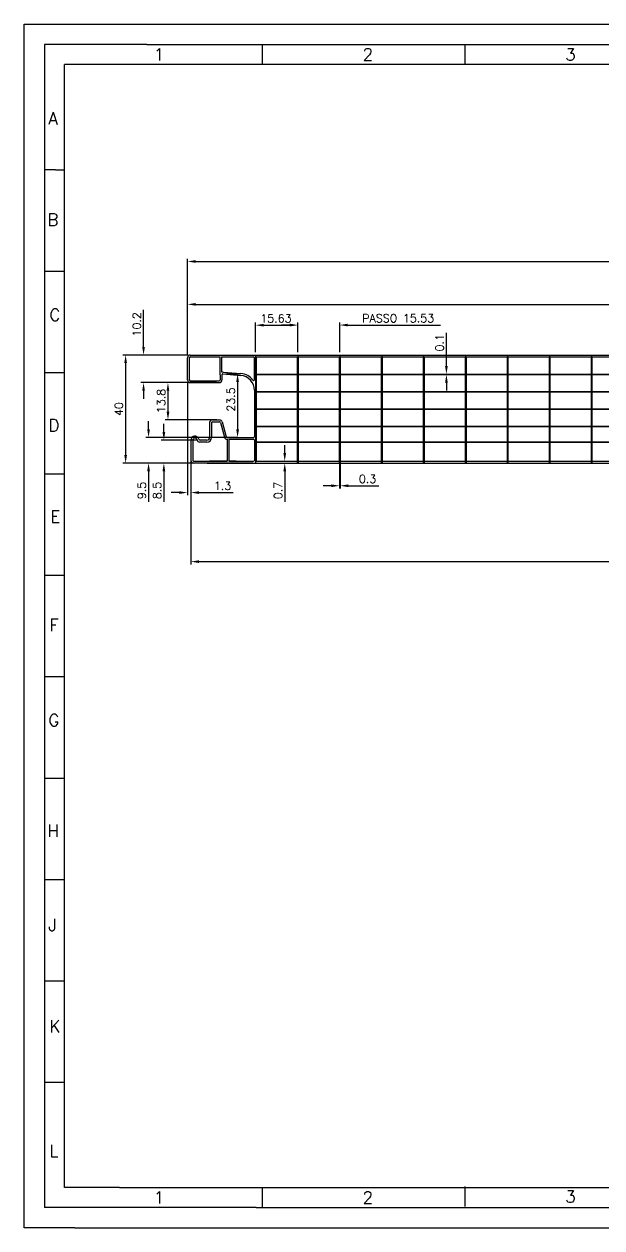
# Model space of a CAD drawing. Extents: x 4081 to 4711, y -5405 to -4960.
# Drawn here: x 4081.1 to 4294.9, y -5405.4 to -4959.9 of the extents above; entities that cross this region are included whole.
import ezdxf

# ---------------------------------------------------------------- set-up
doc = ezdxf.new("R2010")
doc.units = 0
doc.header["$LTSCALE"] = 0.5
doc.header["$MEASUREMENT"] = 0
doc.linetypes.add('CENTER', pattern=[2, 1.25, -0.25, 0.25, -0.25])
doc.layers.get('0').update_dxf_attribs({"linetype": 'CONTINUOUS'})
doc.layers.get('DEFPOINTS').update_dxf_attribs({"linetype": 'CONTINUOUS'})
doc.layers.add('Q', color=2, linetype='CONTINUOUS')
doc.styles.add('ROMANS', font='romans')
doc.dimstyles.new('ISO-25', dxfattribs={"dimtxt": 2.5, "dimasz": 2.5, "dimexe": 1.25, "dimexo": 0.625, "dimtad": 1, "dimdsep": 46, "dimtxsty": 'Standard', "dimcen": 2.5, "dimadec": 0, "dimazin": 0, "dimtfac": 1, "dimtmove": 0, "dimatfit": 3, "dimfxl": 0, "dimarcsym": 0})

# ---------------------------------------------------------------- blocks, each defined once
blk = doc.blocks.new('SQ-A3')
for p, q in [((0, 24.5), (0, 297)), ((0, 297), (420, 297)), ((30.25, 292), (5, 292)), ((10.25, 292), (5, 292)), ((5, 292), (5, 5)), ((30.25, 292), (415, 292)), ((58.75, 292), (58.75, 287)), ((108.75, 292), (108.75, 287)), ((10, 10), (10, 287)), ((410, 287), (10, 287)), ((7.75, 261), (5, 261)), ((7.75, 261), (10, 261)), ((5, 236), (10, 236)), ((5, 211), (10, 211)), ((5, 186), (10, 186)), ((5, 161), (10, 161)), ((5, 136), (10, 136)), ((5, 111), (10, 111)), ((5, 86), (10, 86)), ((5, 86), (9.75, 86)), ((5, 61), (10, 61)), ((5, 36), (10, 36)), ((0, 0), (0, 24.5)), ((23.5, 10), (10, 10)), ((23.5, 10), (410, 10)), ((58.75, 10), (58.75, 5)), ((108.75, 10.25), (108.75, 5.25)), ((47.75, 5), (5, 5)), ((57.25, 5), (47.75, 5)), ((57.25, 5), (415, 5)), ((12.5, 0), (0, 0)), ((12.5, 0), (420, 0))]:
    blk.add_line(p, q)
at = {"layer": 'Q', "style": 'ROMANS'}
for s, p in [('1', (32, 288)), ('2', (83.5, 288)), ('3', (133.5, 288)), ('A', (6, 272.25)), ('B', (5.75, 247.25)), ('C', (6.25, 223.75)), ('D', (6, 196.5)), ('E', (6.5, 174)), ('F', (6.25, 147.25)), ('G', (6, 123.75)), ('H', (5.75, 96.5)), ('J', (6, 73.25)), ('K', (6.25, 48.25)), ('L', (6.25, 17.5)), ('1', (32, 6)), ('2', (83.5, 6)), ('3', (133.5, 6.25))]:
    blk.add_text(s, height=3, dxfattribs=at).set_placement(p)
blk = doc.blocks.new('*D29')
at = {"layer": 'DEFPOINTS', "color": 0}
for p in [(4142.79, -5121.38), (4640.29, -5121.38), (4640.29, -5158.84)]:
    blk.add_point(p, dxfattribs=at)
at = {"layer": 'Q', "color": 0, "lineweight": -2}
for p, q in [((4142.79, -5122.38), (4142.79, -5159.84)), ((4640.29, -5122.38), (4640.29, -5159.84)), ((4145.79, -5158.84), (4637.29, -5158.84))]:
    blk.add_line(p, q, dxfattribs=at)
at = {"layer": 'Q', "color": 0}
for points in [[(4145.79, -5158.34), (4145.79, -5159.34), (4142.79, -5158.84)], [(4637.29, -5158.34), (4637.29, -5159.34), (4640.29, -5158.84)]]:
    blk.add_solid(points, dxfattribs=at)
at = {"layer": 'Q', "color": 5, "insert": (4391.54, -5156.34), "char_height": 3, "attachment_point": 5, "style": 'ROMANS'}
blk.add_mtext('497.5', dxfattribs=at)
blk = doc.blocks.new('*D33')
at = {"layer": 'DEFPOINTS', "color": 0}
for p in [(4665.79, -5047.76), (4141.54, -5082.38), (4665.79, -5095.42)]:
    blk.add_point(p, dxfattribs=at)
at = {"layer": 'Q', "color": 0, "lineweight": -2}
for p, q in [((4141.54, -5081.38), (4141.54, -5046.76)), ((4665.79, -5094.42), (4665.79, -5046.76)), ((4144.54, -5047.76), (4662.79, -5047.76))]:
    blk.add_line(p, q, dxfattribs=at)
at = {"layer": 'Q', "color": 0}
for points in [[(4144.54, -5047.26), (4144.54, -5048.26), (4141.54, -5047.76)], [(4662.79, -5047.26), (4662.79, -5048.26), (4665.79, -5047.76)]]:
    blk.add_solid(points, dxfattribs=at)
at = {"layer": 'Q', "color": 5, "insert": (4403.67, -5045.26), "char_height": 3, "attachment_point": 5, "style": 'ROMANS'}
blk.add_mtext('524.25', dxfattribs=at)
blk = doc.blocks.new('*D34')
at = {"layer": 'DEFPOINTS', "color": 0}
for p in [(4641.54, -5063.62), (4141.54, -5083.38), (4641.54, -5083.38)]:
    blk.add_point(p, dxfattribs=at)
at = {"layer": 'Q', "color": 0, "lineweight": -2}
for p, q in [((4141.54, -5082.38), (4141.54, -5062.62)), ((4144.54, -5063.62), (4638.54, -5063.62)), ((4641.54, -5082.38), (4641.54, -5062.62))]:
    blk.add_line(p, q, dxfattribs=at)
at = {"layer": 'Q', "color": 0}
for points in [[(4144.54, -5063.12), (4144.54, -5064.12), (4141.54, -5063.62)], [(4638.54, -5063.12), (4638.54, -5064.12), (4641.54, -5063.62)]]:
    blk.add_solid(points, dxfattribs=at)
at = {"layer": 'Q', "color": 5, "insert": (4391.54, -5061.12), "char_height": 3, "attachment_point": 5, "style": 'ROMANS'}
blk.add_mtext('500%%P1', dxfattribs=at)
blk = doc.blocks.new('*D38')
at = {"layer": 'DEFPOINTS', "color": 0}
for p in [(4197.75, -5083.08), (4198.05, -5083.08), (4198.05, -5130.75)]:
    blk.add_point(p, dxfattribs=at)
at = {"layer": 'Q', "color": 0, "lineweight": -2}
for p, q in [((4197.75, -5084.08), (4197.75, -5131.75)), ((4198.05, -5084.08), (4198.05, -5131.75)), ((4194.75, -5130.75), (4191.75, -5130.75)), ((4201.05, -5130.75), (4212.33, -5130.75))]:
    blk.add_line(p, q, dxfattribs=at)
at = {"layer": 'Q', "color": 0}
for points in [[(4194.75, -5130.25), (4194.75, -5131.25), (4197.75, -5130.75)], [(4201.05, -5130.25), (4201.05, -5131.25), (4198.05, -5130.75)]]:
    blk.add_solid(points, dxfattribs=at)
at = {"layer": 'Q', "color": 5, "insert": (4208.19, -5128.25), "char_height": 3, "attachment_point": 5, "style": 'ROMANS'}
blk.add_mtext('0.3', dxfattribs=at)
blk = doc.blocks.new('*D37')
at = {"layer": 'DEFPOINTS', "color": 0}
for p in [(4197.75, -5089.46), (4197.75, -5089.56), (4237.34, -5089.46)]:
    blk.add_point(p, dxfattribs=at)
at = {"layer": 'Q', "color": 0, "lineweight": -2}
for p, q in [((4237.34, -5086.46), (4237.34, -5074.14)), ((4198.75, -5089.46), (4238.34, -5089.46)), ((4198.75, -5089.56), (4238.34, -5089.56)), ((4237.34, -5092.56), (4237.34, -5095.56))]:
    blk.add_line(p, q, dxfattribs=at)
at = {"layer": 'Q', "color": 0}
for points in [[(4236.84, -5086.46), (4237.84, -5086.46), (4237.34, -5089.46)], [(4236.84, -5092.56), (4237.84, -5092.56), (4237.34, -5089.56)]]:
    blk.add_solid(points, dxfattribs=at)
at = {"layer": 'Q', "color": 5, "insert": (4234.84, -5077.85), "char_height": 3, "attachment_point": 5, "rotation": 90, "style": 'ROMANS'}
blk.add_mtext('0.1', dxfattribs=at)
blk = doc.blocks.new('*D36')
at = {"layer": 'DEFPOINTS', "color": 0}
for p in [(4197.86, -5071.28), (4182.33, -5082.38), (4197.86, -5082.38)]:
    blk.add_point(p, dxfattribs=at)
at = {"layer": 'Q', "color": 0, "lineweight": -2}
for p, q in [((4179.33, -5071.28), (4176.33, -5071.28)), ((4182.33, -5081.38), (4182.33, -5070.28)), ((4197.86, -5081.38), (4197.86, -5070.28)), ((4200.86, -5071.28), (4235.14, -5071.28))]:
    blk.add_line(p, q, dxfattribs=at)
at = {"layer": 'Q', "color": 0}
for points in [[(4179.33, -5070.78), (4179.33, -5071.78), (4182.33, -5071.28)], [(4200.86, -5070.78), (4200.86, -5071.78), (4197.86, -5071.28)]]:
    blk.add_solid(points, dxfattribs=at)
at = {"layer": 'Q', "color": 5, "insert": (4219.5, -5068.78), "char_height": 3, "attachment_point": 5, "style": 'ROMANS'}
blk.add_mtext('PASSO 15.53', dxfattribs=at)
blk = doc.blocks.new('*D43')
at = {"layer": 'DEFPOINTS', "color": 0}
for p in [(4146.23, -5113.88), (4132.79, -5122.38), (4143.79, -5122.38)]:
    blk.add_point(p, dxfattribs=at)
at = {"layer": 'Q', "color": 0, "lineweight": -2}
for p, q in [((4132.79, -5110.88), (4132.79, -5107.88)), ((4145.23, -5113.88), (4131.79, -5113.88)), ((4142.79, -5122.38), (4131.79, -5122.38)), ((4132.79, -5125.38), (4132.79, -5136.66))]:
    blk.add_line(p, q, dxfattribs=at)
at = {"layer": 'Q', "color": 0}
for points in [[(4132.29, -5110.88), (4133.29, -5110.88), (4132.79, -5113.88)], [(4132.29, -5125.38), (4133.29, -5125.38), (4132.79, -5122.38)]]:
    blk.add_solid(points, dxfattribs=at)
at = {"layer": 'Q', "color": 5, "insert": (4130.29, -5132.52), "char_height": 3, "attachment_point": 5, "rotation": 90, "style": 'ROMANS'}
blk.add_mtext('8.5', dxfattribs=at)
blk = doc.blocks.new('*D30')
at = {"layer": 'DEFPOINTS', "color": 0}
for p in [(4161.07, -5112.88), (4127.13, -5122.38), (4166.69, -5122.38)]:
    blk.add_point(p, dxfattribs=at)
at = {"layer": 'Q', "color": 0, "lineweight": -2}
for p, q in [((4127.13, -5109.88), (4127.13, -5106.88)), ((4160.07, -5112.88), (4126.13, -5112.88)), ((4165.69, -5122.38), (4126.13, -5122.38)), ((4127.13, -5125.38), (4127.13, -5136.66))]:
    blk.add_line(p, q, dxfattribs=at)
at = {"layer": 'Q', "color": 0}
for points in [[(4126.63, -5109.88), (4127.63, -5109.88), (4127.13, -5112.88)], [(4126.63, -5125.38), (4127.63, -5125.38), (4127.13, -5122.38)]]:
    blk.add_solid(points, dxfattribs=at)
at = {"layer": 'Q', "color": 5, "insert": (4124.63, -5132.52), "char_height": 3, "attachment_point": 5, "rotation": 90, "style": 'ROMANS'}
blk.add_mtext('9.5', dxfattribs=at)
blk = doc.blocks.new('*D42')
at = {"layer": 'DEFPOINTS', "color": 0}
for p in [(4154.62, -5089.36), (4156.16, -5112.88), (4160.07, -5112.88)]:
    blk.add_point(p, dxfattribs=at)
at = {"layer": 'Q', "color": 0, "lineweight": -2}
for p, q in [((4155.62, -5089.36), (4161.07, -5089.36)), ((4160.07, -5092.36), (4160.07, -5109.88)), ((4157.16, -5112.88), (4161.07, -5112.88))]:
    blk.add_line(p, q, dxfattribs=at)
at = {"layer": 'Q', "color": 0}
for points in [[(4159.57, -5092.36), (4160.57, -5092.36), (4160.07, -5089.36)], [(4159.57, -5109.88), (4160.57, -5109.88), (4160.07, -5112.88)]]:
    blk.add_solid(points, dxfattribs=at)
at = {"layer": 'Q', "color": 5, "insert": (4157.57, -5098.83), "char_height": 3, "attachment_point": 5, "rotation": 90, "style": 'ROMANS'}
blk.add_mtext('23.5', dxfattribs=at)
blk = doc.blocks.new('*D32')
at = {"layer": 'DEFPOINTS', "color": 0}
for p in [(4125.28, -5082.38), (4142.54, -5082.38), (4142.54, -5092.58)]:
    blk.add_point(p, dxfattribs=at)
at = {"layer": 'Q', "color": 0, "lineweight": -2}
for p, q in [((4125.28, -5079.38), (4125.28, -5065.66)), ((4141.54, -5082.38), (4124.28, -5082.38)), ((4141.54, -5092.58), (4124.28, -5092.58)), ((4125.28, -5095.58), (4125.28, -5098.58))]:
    blk.add_line(p, q, dxfattribs=at)
at = {"layer": 'Q', "color": 0}
for points in [[(4124.78, -5079.38), (4125.78, -5079.38), (4125.28, -5082.38)], [(4124.78, -5095.58), (4125.78, -5095.58), (4125.28, -5092.58)]]:
    blk.add_solid(points, dxfattribs=at)
at = {"layer": 'Q', "color": 5, "insert": (4122.78, -5071.02), "char_height": 3, "attachment_point": 5, "rotation": 90, "style": 'ROMANS'}
blk.add_mtext('10.2', dxfattribs=at)
blk = doc.blocks.new('*D41')
at = {"layer": 'DEFPOINTS', "color": 0}
for p in [(4153.29, -5092.58), (4134.31, -5106.38), (4153.43, -5106.38)]:
    blk.add_point(p, dxfattribs=at)
at = {"layer": 'Q', "color": 0, "lineweight": -2}
for p, q in [((4152.29, -5092.58), (4133.31, -5092.58)), ((4134.31, -5095.58), (4134.31, -5103.38)), ((4152.43, -5106.38), (4133.31, -5106.38))]:
    blk.add_line(p, q, dxfattribs=at)
at = {"layer": 'Q', "color": 0}
for points in [[(4133.81, -5095.58), (4134.81, -5095.58), (4134.31, -5092.58)], [(4133.81, -5103.38), (4134.81, -5103.38), (4134.31, -5106.38)]]:
    blk.add_solid(points, dxfattribs=at)
at = {"layer": 'Q', "color": 5, "insert": (4131.81, -5099.38), "char_height": 3, "attachment_point": 5, "rotation": 90, "style": 'ROMANS'}
blk.add_mtext('13.8', dxfattribs=at)
blk = doc.blocks.new('*D39')
at = {"layer": 'DEFPOINTS', "color": 0}
for p in [(4141.54, -5091.58), (4142.79, -5113.88), (4142.79, -5133.28)]:
    blk.add_point(p, dxfattribs=at)
at = {"layer": 'Q', "color": 0, "lineweight": -2}
for p, q in [((4141.54, -5092.58), (4141.54, -5134.28)), ((4142.79, -5114.88), (4142.79, -5134.28)), ((4138.54, -5133.28), (4135.54, -5133.28)), ((4145.79, -5133.28), (4158.46, -5133.28))]:
    blk.add_line(p, q, dxfattribs=at)
at = {"layer": 'Q', "color": 0}
for points in [[(4138.54, -5132.78), (4138.54, -5133.78), (4141.54, -5133.28)], [(4145.79, -5132.78), (4145.79, -5133.78), (4142.79, -5133.28)]]:
    blk.add_solid(points, dxfattribs=at)
at = {"layer": 'Q', "color": 5, "insert": (4154.53, -5130.78), "char_height": 3, "attachment_point": 5, "style": 'ROMANS'}
blk.add_mtext('1.3', dxfattribs=at)
blk = doc.blocks.new('*D40')
at = {"layer": 'DEFPOINTS', "color": 0}
for p in [(4166.69, -5122.38), (4166.99, -5121.68), (4177.53, -5122.38)]:
    blk.add_point(p, dxfattribs=at)
at = {"layer": 'Q', "color": 0, "lineweight": -2}
for p, q in [((4177.53, -5118.68), (4177.53, -5115.68)), ((4167.69, -5122.38), (4178.53, -5122.38)), ((4167.99, -5121.68), (4178.53, -5121.68)), ((4177.53, -5125.38), (4177.53, -5136.66))]:
    blk.add_line(p, q, dxfattribs=at)
at = {"layer": 'Q', "color": 0}
for points in [[(4177.03, -5118.68), (4178.03, -5118.68), (4177.53, -5121.68)], [(4177.03, -5125.38), (4178.03, -5125.38), (4177.53, -5122.38)]]:
    blk.add_solid(points, dxfattribs=at)
at = {"layer": 'Q', "color": 5, "insert": (4175.03, -5132.52), "char_height": 3, "attachment_point": 5, "rotation": 90, "style": 'ROMANS'}
blk.add_mtext('0.7', dxfattribs=at)
blk = doc.blocks.new('*D31')
at = {"layer": 'DEFPOINTS', "color": 0}
for p in [(4142.54, -5082.38), (4118.65, -5122.38), (4143.79, -5122.38)]:
    blk.add_point(p, dxfattribs=at)
at = {"layer": 'Q', "color": 0, "lineweight": -2}
for p, q in [((4141.54, -5082.38), (4117.65, -5082.38)), ((4118.65, -5085.38), (4118.65, -5119.38)), ((4142.79, -5122.38), (4117.65, -5122.38))]:
    blk.add_line(p, q, dxfattribs=at)
at = {"layer": 'Q', "color": 0}
for points in [[(4118.15, -5085.38), (4119.15, -5085.38), (4118.65, -5082.38)], [(4118.15, -5119.38), (4119.15, -5119.38), (4118.65, -5122.38)]]:
    blk.add_solid(points, dxfattribs=at)
at = {"layer": 'Q', "color": 5, "insert": (4116.15, -5102.38), "char_height": 3, "attachment_point": 5, "rotation": 90, "style": 'ROMANS'}
blk.add_mtext('40', dxfattribs=at)
blk = doc.blocks.new('*D35')
at = {"layer": 'DEFPOINTS', "color": 0}
for p in [(4182.33, -5071.33), (4166.69, -5082.38), (4182.33, -5082.38)]:
    blk.add_point(p, dxfattribs=at)
at = {"layer": 'Q', "color": 0, "lineweight": -2}
for p, q in [((4166.69, -5081.38), (4166.69, -5070.33)), ((4169.69, -5071.33), (4179.33, -5071.33)), ((4182.33, -5081.38), (4182.33, -5070.33))]:
    blk.add_line(p, q, dxfattribs=at)
at = {"layer": 'Q', "color": 0}
for points in [[(4169.69, -5070.83), (4169.69, -5071.83), (4166.69, -5071.33)], [(4179.33, -5070.83), (4179.33, -5071.83), (4182.33, -5071.33)]]:
    blk.add_solid(points, dxfattribs=at)
at = {"layer": 'Q', "color": 5, "insert": (4174.26, -5068.83), "char_height": 3, "attachment_point": 5, "style": 'ROMANS'}
blk.add_mtext('15.63', dxfattribs=at)

msp = doc.modelspace()

# ---------------------------------------------------------------- linework, layer by layer
for p, q in [((4142.543, -5082.376), (4166.693, -5082.376)), ((4142.543, -5083.076), (4153.593, -5083.076)), ((4153.593, -5089.658), (4153.593, -5083.076)), ((4154.293, -5088.704), (4154.293, -5083.076)), ((4154.293, -5083.076), (4165.993, -5083.076)), ((4166.693, -5082.376), (4640.543, -5082.376)), ((4166.993, -5083.076), (4632.643, -5083.076)), ((4166.993, -5083.076), (4166.993, -5121.676)), ((4141.543, -5091.576), (4141.543, -5083.376)), ((4142.243, -5091.576), (4142.243, -5083.376)), ((4166.293, -5091.52), (4166.293, -5083.376)), ((4142.543, -5091.876), (4153.293, -5091.876)), ((4153.593, -5089.658), (4153.593, -5091.576)), ((4154.293, -5089.658), (4154.293, -5091.576)), ((4154.619, -5089.359), (4161.272, -5089.941)), ((4154.68, -5088.661), (4161.333, -5089.243)), ((4166.993, -5089.456), (4640.843, -5089.456)), ((4166.993, -5089.506), (4632.643, -5089.506)), ((4166.993, -5089.556), (4640.843, -5089.556)), ((4142.543, -5092.576), (4153.293, -5092.576)), ((4166.293, -5095.42), (4166.293, -5112.576)), ((4166.993, -5095.886), (4640.843, -5095.886)), ((4166.993, -5095.936), (4632.643, -5095.936)), ((4166.993, -5095.986), (4640.843, -5095.986)), ((4166.993, -5102.316), (4617.167, -5102.316)), ((4166.993, -5102.366), (4617.167, -5102.366)), ((4166.993, -5102.416), (4617.167, -5102.416)), ((4149.743, -5107.376), (4149.743, -5112.876)), ((4150.443, -5107.376), (4150.443, -5112.876)), ((4150.743, -5106.376), (4153.425, -5106.376)), ((4150.743, -5107.076), (4153.425, -5107.076)), ((4153.715, -5107.298), (4155.199, -5112.835)), ((4154.391, -5107.117), (4155.875, -5112.653)), ((4166.993, -5108.746), (4632.643, -5108.746)), ((4166.993, -5108.796), (4632.643, -5108.796)), ((4166.993, -5108.846), (4632.643, -5108.846)), ((4142.793, -5113.876), (4142.793, -5121.376)), ((4143.493, -5113.876), (4143.493, -5121.376)), ((4148.743, -5113.876), (4146.229, -5113.876)), ((4156.165, -5112.876), (4165.993, -5112.876)), ((4156.165, -5113.576), (4156.165, -5121.676)), ((4156.865, -5113.576), (4165.993, -5113.576)), ((4156.865, -5113.576), (4156.865, -5121.676)), ((4166.293, -5113.876), (4166.293, -5121.376)), ((4148.743, -5114.576), (4146.068, -5114.576)), ((4166.993, -5114.476), (4632.643, -5114.476)), ((4166.993, -5114.526), (4632.643, -5114.526)), ((4166.993, -5114.576), (4632.643, -5114.576)), ((4143.793, -5121.676), (4156.165, -5121.676)), ((4159.597, -5122.376), (4143.793, -5122.376)), ((4148.793, -5122.376), (4166.693, -5122.376)), ((4156.165, -5121.676), (4149.743, -5121.676)), ((4159.597, -5121.676), (4156.865, -5121.676)), ((4156.865, -5121.676), (4165.993, -5121.676)), ((4166.693, -5122.376), (4639.293, -5122.376)), ((4166.993, -5121.676), (4632.343, -5121.676))]:
    msp.add_line(p, q)
at = {"linetype": 'CENTER'}
msp.add_line((4166.693, -5082.376), (4166.693, -5122.376), dxfattribs=at)
at = {"linetype": 'Continuous'}
for p, q in [((4182.177, -5083.076), (4182.177, -5122.376)), ((4182.327, -5082.376), (4182.327, -5122.376)), ((4182.477, -5083.076), (4182.477, -5122.376)), ((4197.707, -5083.076), (4197.707, -5122.376)), ((4197.857, -5082.376), (4197.857, -5122.376)), ((4198.007, -5083.076), (4198.007, -5122.376)), ((4213.237, -5083.076), (4213.237, -5122.376)), ((4213.387, -5082.376), (4213.387, -5122.376)), ((4213.537, -5083.076), (4213.537, -5122.376)), ((4228.767, -5083.076), (4228.767, -5122.376)), ((4228.917, -5082.376), (4228.917, -5122.376)), ((4229.067, -5083.076), (4229.067, -5122.376)), ((4244.297, -5083.076), (4244.297, -5122.376)), ((4244.447, -5082.376), (4244.447, -5122.376)), ((4244.597, -5083.076), (4244.597, -5122.376)), ((4259.827, -5083.076), (4259.827, -5122.376)), ((4259.977, -5082.376), (4259.977, -5122.376)), ((4260.127, -5083.076), (4260.127, -5122.376)), ((4275.357, -5083.076), (4275.357, -5122.376)), ((4275.507, -5082.376), (4275.507, -5122.376)), ((4275.657, -5083.076), (4275.657, -5122.376)), ((4290.887, -5083.076), (4290.887, -5122.376)), ((4291.037, -5082.376), (4291.037, -5122.376)), ((4291.187, -5083.076), (4291.187, -5122.376))]:
    msp.add_line(p, q, dxfattribs=at)
for centre, radius, start, end in [((4142.543, -5083.376), 1, 90, 180), ((4142.543, -5083.376), 0.3, 90, 180), ((4165.993, -5083.376), 0.3, 0, 90), ((4142.543, -5091.576), 1, 180, 270), ((4142.543, -5091.576), 0.3, 180, 270), ((4153.293, -5091.576), 0.3, 270, 0), ((4153.293, -5091.576), 1, 270, 0), ((4154.593, -5089.658), 1, 85, 107.4576), ((4154.593, -5089.658), 0.3, 85, 180), ((4160.793, -5095.42), 5.5, 0, 85), ((4160.793, -5095.42), 6.2, 36.8699, 85), ((4165.993, -5091.52), 0.3, 216.8699, 0), ((4150.743, -5107.376), 1, 90, 180), ((4150.743, -5107.376), 0.3, 90, 180), ((4153.425, -5107.376), 1, 15, 90), ((4153.425, -5107.376), 0.3, 15, 90), ((4144.293, -5113.876), 1.5, 14.47751, 180), ((4144.293, -5113.876), 0.8, 9.59407, 180), ((4146.068, -5113.576), 1, 189.59407, 270), ((4146.229, -5113.376), 0.5, 194.47751, 270), ((4148.743, -5112.876), 1.7, 270, 360), ((4148.743, -5112.876), 1, 270, 360), ((4156.165, -5112.576), 1, 195, 270), ((4156.165, -5112.576), 0.3, 195, 270), ((4165.993, -5112.576), 0.3, 270, 0), ((4165.993, -5113.876), 0.3, 360, 90), ((4143.793, -5121.376), 1, 180, 270), ((4143.793, -5121.376), 0.3, 180, 270), ((4165.993, -5121.376), 0.3, 270, 0)]:
    msp.add_arc(centre, radius, start, end)
at = {"layer": 'Q'}
for p, q in [((4166.293, -5084.397), (4167.093, -5084.397)), ((4166.693, -5084.397), (4166.693, -5122.376))]:
    msp.add_line(p, q, dxfattribs=at)

# ---------------------------------------------------------------- block references
at = {"xscale": 1.5, "yscale": 1.5, "zscale": 1.5}
msp.add_blockref('SQ-A3', (4081.076, -5405.405), dxfattribs=at)

# ---------------------------------------------------------------- dimensions: what is measured, and where the dimension line sits
at = {"layer": 'Q', "color": 5}
for base, p1, p2, picture, middle in [((4665.793, -5047.761), (4141.543, -5082.376), (4665.793, -5095.42), '*D33', (4403.668, -5045.261)), ((4640.293, -5158.84), (4142.793, -5121.376), (4640.293, -5121.376), '*D29', (4391.543, -5156.34))]:
    dim = msp.add_linear_dim(base=base, p1=p1, p2=p2, dimstyle='ISO-25', override={"dimtxt": 3, "dimasz": 3, "dimexe": 1, "dimexo": 1, "dimgap": 1, "dimtxsty": 'ROMANS', "dimclrt": 5, "dimtofl": 0, "dimatfit": 0}, dxfattribs=at)
    dim.commit()
    dim.dimension.update_dxf_attribs({"geometry": picture, "text_midpoint": middle})
dim = msp.add_linear_dim(base=(4641.543, -5063.62), p1=(4141.543, -5083.376), p2=(4641.543, -5083.376), text='<>%%P1', dimstyle='ISO-25', override={"dimtxt": 3, "dimasz": 3, "dimexe": 1, "dimexo": 1, "dimgap": 1, "dimtxsty": 'ROMANS', "dimclrt": 5, "dimtofl": 0, "dimatfit": 0}, dxfattribs=at)
dim.commit()
dim.dimension.update_dxf_attribs({"geometry": '*D34', "text_midpoint": (4391.543, -5061.12)})
dim = msp.add_linear_dim(base=(4197.857, -5071.28), p1=(4182.327, -5082.376), p2=(4197.857, -5082.376), text='PASSO <>', dimstyle='ISO-25', override={"dimtxt": 3, "dimasz": 3, "dimexe": 1, "dimexo": 1, "dimgap": 1, "dimtxsty": 'ROMANS', "dimclrt": 5, "dimtofl": 0, "dimatfit": 0}, dxfattribs=at)
dim.commit()
dim.dimension.update_dxf_attribs({"geometry": '*D36', "text_midpoint": (4219.5, -5071.28), "dimtype": 160})
for base, p1, p2, override, picture, middle in [((4125.283, -5082.376), (4142.543, -5092.576), (4142.543, -5082.376), {"dimtxt": 3, "dimasz": 3, "dimexe": 1, "dimexo": 1, "dimgap": 1, "dimdec": 1, "dimtxsty": 'ROMANS', "dimclrt": 5, "dimtofl": 0, "dimatfit": 0}, '*D32', (4125.283, -5071.019)), ((4237.337, -5089.456), (4197.747, -5089.556), (4197.747, -5089.456), {"dimtxt": 3, "dimasz": 3, "dimexe": 1, "dimexo": 1, "dimgap": 1, "dimtxsty": 'ROMANS', "dimclrt": 5, "dimtofl": 0, "dimatfit": 0}, '*D37', (4237.337, -5077.855)), ((4160.074, -5112.876), (4154.619, -5089.359), (4156.165, -5112.876), {"dimtxt": 3, "dimasz": 3, "dimexe": 1, "dimexo": 1, "dimgap": 1, "dimdec": 1, "dimtxsty": 'ROMANS', "dimclrt": 5, "dimtofl": 0, "dimatfit": 0}, '*D42', (4160.074, -5098.833)), ((4134.307, -5106.376), (4153.293, -5092.576), (4153.425, -5106.376), {"dimtxt": 3, "dimasz": 3, "dimexe": 1, "dimexo": 1, "dimgap": 1, "dimdec": 1, "dimtxsty": 'ROMANS', "dimclrt": 5, "dimtofl": 0, "dimatfit": 0}, '*D41', (4134.307, -5099.376)), ((4127.132, -5122.376), (4161.074, -5112.876), (4166.693, -5122.376), {"dimtxt": 3, "dimasz": 3, "dimexe": 1, "dimexo": 1, "dimgap": 1, "dimdec": 1, "dimtxsty": 'ROMANS', "dimclrt": 5, "dimtofl": 0, "dimatfit": 0}, '*D30', (4127.132, -5132.519)), ((4132.785, -5122.376), (4146.229, -5113.876), (4143.793, -5122.376), {"dimtxt": 3, "dimasz": 3, "dimexe": 1, "dimexo": 1, "dimgap": 1, "dimdec": 1, "dimtxsty": 'ROMANS', "dimclrt": 5, "dimtofl": 0, "dimatfit": 0}, '*D43', (4132.785, -5132.519)), ((4177.525, -5122.376), (4166.993, -5121.676), (4166.693, -5122.376), {"dimtxt": 3, "dimasz": 3, "dimexe": 1, "dimexo": 1, "dimgap": 1, "dimtxsty": 'ROMANS', "dimclrt": 5, "dimtofl": 0, "dimatfit": 0}, '*D40', (4177.525, -5132.519))]:
    dim = msp.add_linear_dim(base=base, p1=p1, p2=p2, angle=90, dimstyle='ISO-25', override=override, dxfattribs=at)
    dim.commit()
    dim.dimension.update_dxf_attribs({"geometry": picture, "text_midpoint": middle, "dimtype": 160})
for base, p1, p2, override, picture, middle in [((4182.327, -5071.326), (4166.693, -5082.376), (4182.327, -5082.376), {"dimtxt": 3, "dimasz": 3, "dimexe": 1, "dimexo": 1, "dimgap": 1, "dimtxsty": 'ROMANS', "dimclrt": 5, "dimtofl": 0, "dimatfit": 0}, '*D35', (4174.255, -5071.326)), ((4198.047, -5130.746), (4197.747, -5083.076), (4198.047, -5083.076), {"dimtxt": 3, "dimasz": 3, "dimexe": 1, "dimexo": 1, "dimgap": 1, "dimtxsty": 'ROMANS', "dimclrt": 5, "dimtofl": 0, "dimatfit": 0}, '*D38', (4208.19, -5130.746)), ((4142.792725275, -5133.279376321), (4141.542725275, -5091.575795678), (4142.792725275, -5113.875795678), {"dimtxt": 3, "dimasz": 3, "dimexe": 1, "dimexo": 1, "dimgap": 1, "dimdec": 1, "dimtxsty": 'ROMANS', "dimclrt": 5, "dimtofl": 0, "dimatfit": 0}, '*D39', (4154.528867075, -5133.279376321))]:
    dim = msp.add_linear_dim(base=base, p1=p1, p2=p2, dimstyle='ISO-25', override=override, dxfattribs=at)
    dim.commit()
    dim.dimension.update_dxf_attribs({"geometry": picture, "text_midpoint": middle, "dimtype": 160})
dim = msp.add_linear_dim(base=(4118.651, -5122.376), p1=(4142.543, -5082.376), p2=(4143.793, -5122.376), angle=90, dimstyle='ISO-25', override={"dimtxt": 3, "dimasz": 3, "dimexe": 1, "dimexo": 1, "dimgap": 1, "dimtxsty": 'ROMANS', "dimclrt": 5, "dimtofl": 0, "dimatfit": 0}, dxfattribs=at)
dim.commit()
dim.dimension.update_dxf_attribs({"geometry": '*D31', "text_midpoint": (4116.151, -5102.376)})

doc.saveas('drawing.dxf')
